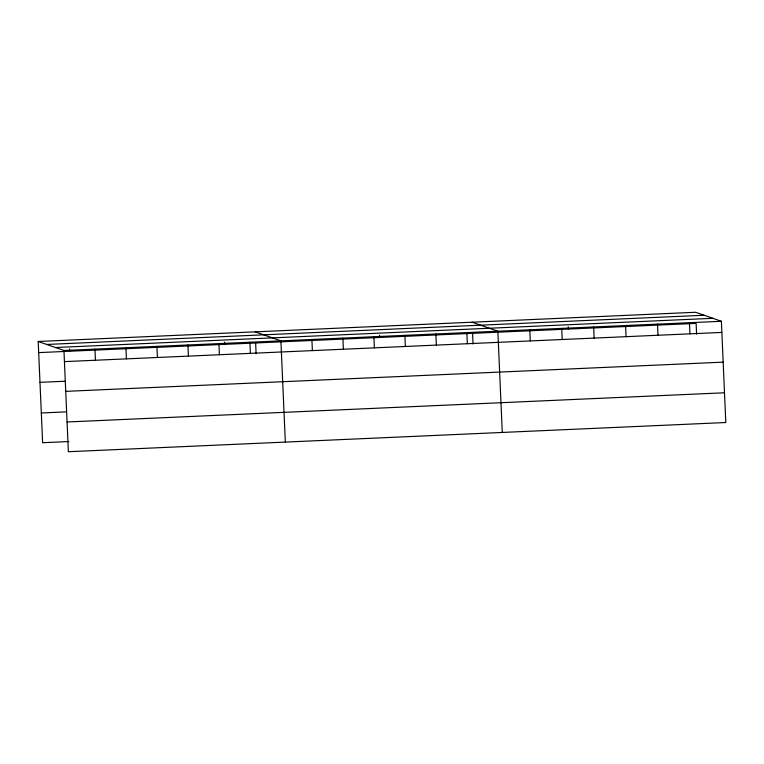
<?xml version="1.0" encoding="UTF-8"?>
<svg xmlns="http://www.w3.org/2000/svg" width="764" height="764" viewBox="0 0 764 764"><rect width="100%" height="100%" fill="white"/><g stroke="black" fill="none" stroke-linecap="round" stroke-linejoin="round"><path stroke-width="1.15" d="M38.2 341.479L695.632 312.275L721.378 321.291L725.8 422.521L68.368 451.725L63.947 350.495L38.2 341.479L42.622 442.709L68.846 441.544M46.699 344.459L704.131 315.255M55.457 347.524L712.879 318.311M63.947 350.495L721.378 321.291M38.687 352.615L696.119 323.401L696.587 334.107M64.434 361.62L721.865 332.416M39.986 382.344L65.016 381.236M65.733 391.359L723.164 362.146M41.323 412.98L66.353 411.863M67.07 421.986L724.501 392.782M472.104 322.207L497.851 331.223L502.273 432.443M255.147 331.843L280.904 340.859L285.325 442.089M689.453 322.704L689.93 333.839M657.517 324.127L658.005 335.253M625.582 325.54L626.069 336.676M593.647 326.963L594.134 338.089M568.292 326.858L568.387 329.083M561.721 328.377L562.209 339.512M529.786 329.8L530.273 340.925M472.591 333.333L473.059 344.039M466.861 332.598L467.348 343.724M435.872 333.973L436.349 345.099M404.872 335.348L405.359 346.474M379.517 335.243L379.613 337.468M373.882 336.723L374.37 347.849M342.893 338.099L343.37 349.234M311.893 339.483L312.38 350.609M255.634 342.969L256.102 353.675M249.904 342.234L250.391 353.36M224.549 342.129L224.645 344.354M218.915 343.609L219.402 354.735M187.925 344.984L188.412 356.119M156.926 346.359L157.413 357.495M125.936 347.744L126.423 358.87M94.946 349.119L95.433 360.245M69.581 349.005L69.677 351.23"/></g></svg>
